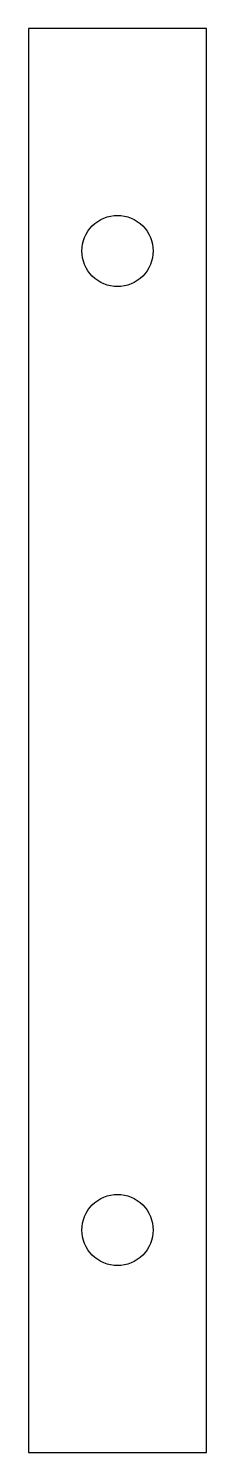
# Model space of a CAD drawing. Header units: millimetres. Extents: x -4 to 4, y -32 to 32.
import ezdxf

# ---------------------------------------------------------------- set-up
doc = ezdxf.new("R2010")
doc.units = ezdxf.units.MM

msp = doc.modelspace()

# ---------------------------------------------------------------- linework, layer by layer
at = {"layer": '05d_scoop_back_t26.0'}
for points in [[(4, 32), (-4, 32), (-4, -32), (4, -32), (4, 32)], [(1.5923, 22.1568), (1.6, 22), (1.5923, 21.8432), (1.5693, 21.6879), (1.5311, 21.5355), (1.4782, 21.3877), (1.4111, 21.2458), (1.3304, 21.1111), (1.2368, 20.985), (1.1314, 20.8686), (1.015, 20.7632), (0.8889, 20.6696), (0.7542, 20.5889), (0.6123, 20.5218), (0.4645, 20.4689), (0.3121, 20.4307), (0.1568, 20.4077), (0, 20.4), (-0.1568, 20.4077), (-0.3121, 20.4307), (-0.4645, 20.4689), (-0.6123, 20.5218), (-0.7542, 20.5889), (-0.8889, 20.6696), (-1.015, 20.7632), (-1.1314, 20.8686), (-1.2368, 20.985), (-1.3304, 21.1111), (-1.4111, 21.2458), (-1.4782, 21.3877), (-1.5311, 21.5355), (-1.5693, 21.6879), (-1.5923, 21.8432), (-1.6, 22), (-1.5923, 22.1568), (-1.5693, 22.3121), (-1.5311, 22.4645), (-1.4782, 22.6123), (-1.4111, 22.7542), (-1.3304, 22.8889), (-1.2368, 23.015), (-1.1314, 23.1314), (-1.015, 23.2368), (-0.8889, 23.3304), (-0.7542, 23.4111), (-0.6123, 23.4782), (-0.4645, 23.5311), (-0.3121, 23.5693), (-0.1568, 23.5923), (0, 23.6), (0.1568, 23.5923), (0.3121, 23.5693), (0.4645, 23.5311), (0.6123, 23.4782), (0.7542, 23.4111), (0.8889, 23.3304), (1.015, 23.2368), (1.1314, 23.1314), (1.2368, 23.015), (1.3304, 22.8889), (1.4111, 22.7542), (1.4782, 22.6123), (1.5311, 22.4645), (1.5693, 22.3121), (1.5923, 22.1568)], [(1.5693, -21.6879), (1.5923, -21.8432), (1.6, -22), (1.5923, -22.1568), (1.5693, -22.3121), (1.5311, -22.4645), (1.4782, -22.6123), (1.4111, -22.7542), (1.3304, -22.8889), (1.2368, -23.015), (1.1314, -23.1314), (1.015, -23.2368), (0.8889, -23.3304), (0.7542, -23.4111), (0.6123, -23.4782), (0.4645, -23.5311), (0.3121, -23.5693), (0.1568, -23.5923), (0, -23.6), (-0.1568, -23.5923), (-0.3121, -23.5693), (-0.4645, -23.5311), (-0.6123, -23.4782), (-0.7542, -23.4111), (-0.8889, -23.3304), (-1.015, -23.2368), (-1.1314, -23.1314), (-1.2368, -23.015), (-1.3304, -22.8889), (-1.4111, -22.7542), (-1.4782, -22.6123), (-1.5311, -22.4645), (-1.5693, -22.3121), (-1.5923, -22.1568), (-1.6, -22), (-1.5923, -21.8432), (-1.5693, -21.6879), (-1.5311, -21.5355), (-1.4782, -21.3877), (-1.4111, -21.2458), (-1.3304, -21.1111), (-1.2368, -20.985), (-1.1314, -20.8686), (-1.015, -20.7632), (-0.8889, -20.6696), (-0.7542, -20.5889), (-0.6123, -20.5218), (-0.4645, -20.4689), (-0.3121, -20.4307), (-0.1568, -20.4077), (0, -20.4), (0.1568, -20.4077), (0.3121, -20.4307), (0.4645, -20.4689), (0.6123, -20.5218), (0.7542, -20.5889), (0.8889, -20.6696), (1.015, -20.7632), (1.1314, -20.8686), (1.2368, -20.985), (1.3304, -21.1111), (1.4111, -21.2458), (1.4782, -21.3877), (1.5311, -21.5355), (1.5693, -21.6879)]]:
    msp.add_lwpolyline(points, close=True, dxfattribs=at)

doc.saveas('drawing.dxf')
